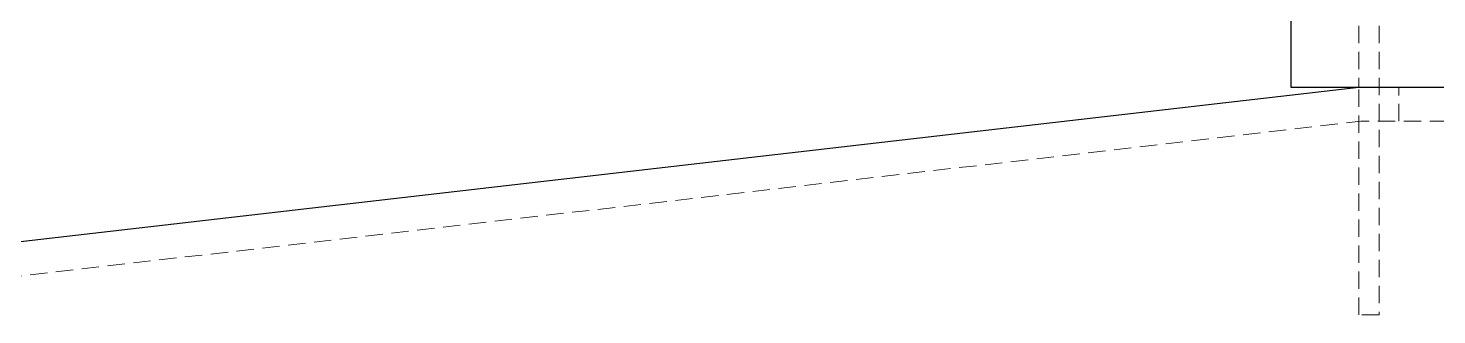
# Model space of a CAD drawing. Header units: millimetres. Extents: x 15 to 1184, y 5 to 836.
# Drawn here: x 106.5 to 209.8, y 645.1 to 666.1 of the extents above; entities that cross this region are included whole.
import ezdxf

# ---------------------------------------------------------------- set-up
doc = ezdxf.new("R2010")
doc.units = ezdxf.units.MM
doc.linetypes.add('HIDDEN', pattern=[1.905, 1.27, -0.635])

msp = doc.modelspace()

# ---------------------------------------------------------------- linework, layer by layer
at = {"color": 7, "linetype": 'Continuous', "lineweight": 25}
for p, q in [((199.057, 710.094), (199.057, 661.783)), ((99.057, 649.668), (204.057, 661.783)), ((199.057, 661.783), (601.557, 661.783))]:
    msp.add_line(p, q, dxfattribs=at)
at = {"color": 7, "linetype": 'HIDDEN', "lineweight": 18}
for p, q in [((204.057, 710.094), (204.057, 661.783)), ((205.557, 710.094), (205.557, 645.094)), ((204.057, 645.094), (204.057, 661.783)), ((206.991, 659.283), (206.991, 661.783)), ((99.057, 647.151), (204.201, 659.283)), ((543.914, 659.283), (204.201, 659.283)), ((205.557, 645.094), (204.057, 645.094))]:
    msp.add_line(p, q, dxfattribs=at)

doc.saveas('drawing.dxf')
